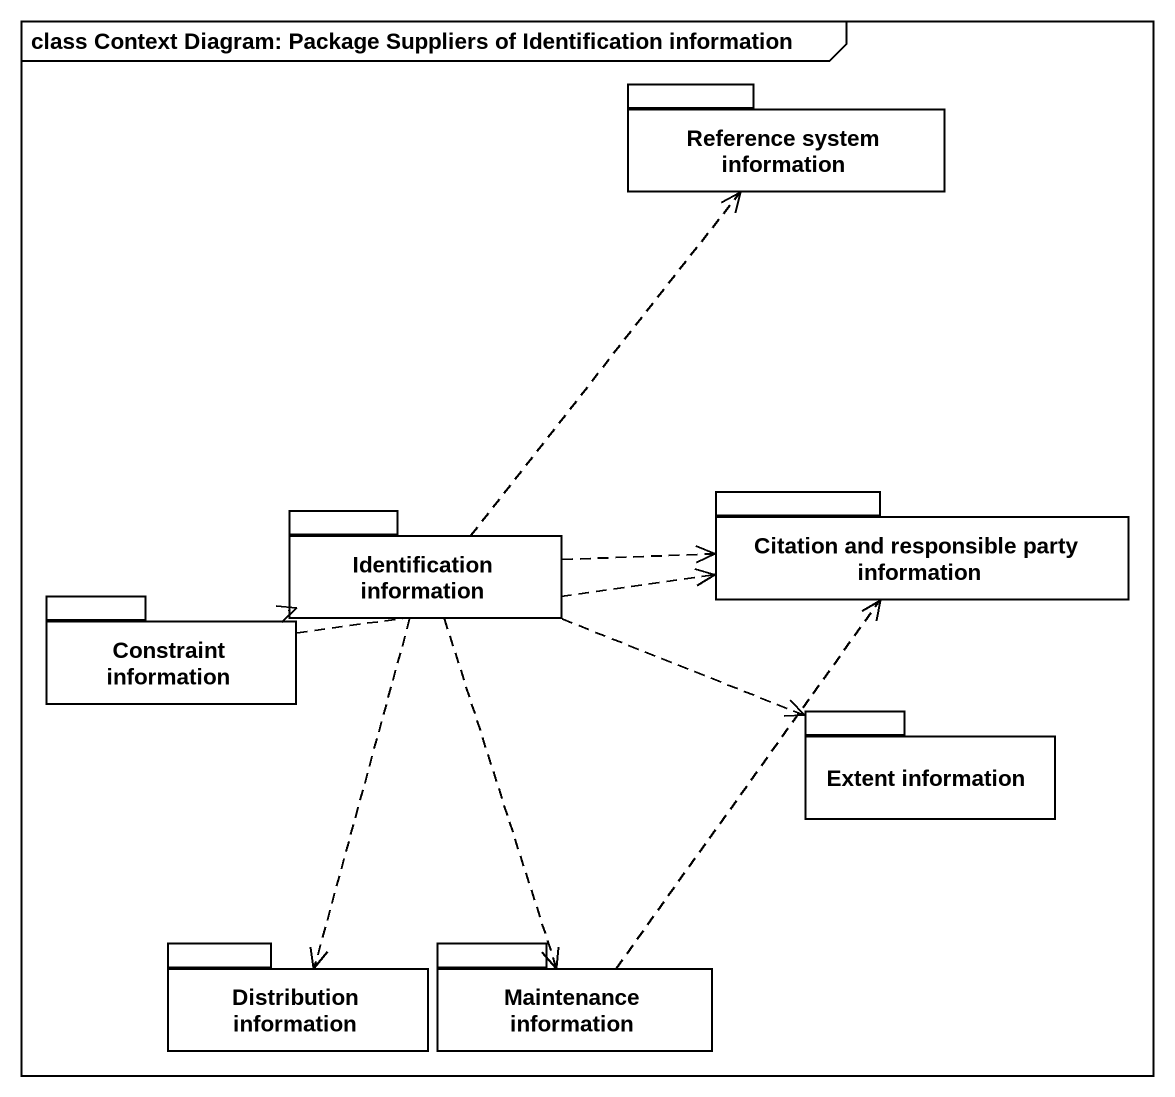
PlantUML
@startuml
mainframe class Context Diagram: Package Suppliers of Identification information
package "Reference system information" as Reference_system_information {
}
package "Identification information" as Identification_information #FFFFFF {
}
package "Citation and responsible party information" as Citation_and_responsible #FFFFFF {
}
package "Constraint information" as Constraint_information #FFFFFF {
}
package "Extent information" as Extent_information #FFFFFF {
}
package "Distribution information" as Distribution_information #FFFFFF {
}
package "Maintenance information" as Maintenance_information #FFFFFF {
}
Identification_information .up.> Reference_system_information
Identification_information .right.> Citation_and_responsible
Identification_information .right.> Citation_and_responsible
Identification_information .left.> Constraint_information
Identification_information .right.> Extent_information
Identification_information ..> Distribution_information
Identification_information ..> Maintenance_information
Constraint_information .right.> Citation_and_responsible
Maintenance_information .up.> Citation_and_responsible
@enduml
